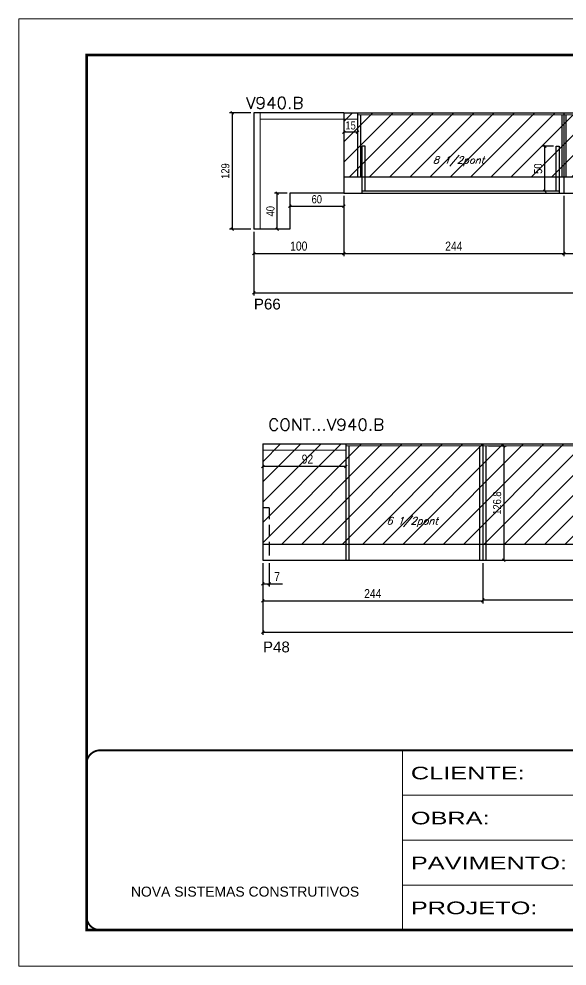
# Model space of a CAD drawing. Extents: x -20960 to -5926, y -2106 to 21915.
# Drawn here: x -10622 to -10014, y 8231 to 9281 of the extents above; entities that cross this region are included whole.
import ezdxf

# ---------------------------------------------------------------- set-up
doc = ezdxf.new("R2010")
doc.units = 0
for name, pattern in [('CONTINUO', [0]), ('DASHED', [0.75, 0.5, -0.25]), ('HIDDEN', [0.375, 0.25, -0.125])]:
    doc.linetypes.add(name, pattern=pattern)
for name, color, linetype in [('5', 5, 'Continuous'), ('COTA', 241, 'Continuous'), ('Painéis', 200, 'Continuous'), ('Reaproveitamento', 251, 'Continuous'), ('SARR_2.2x7', 40, 'Continuous'), ('SARR_3.5x7', 81, 'Continuous'), ('texto', 7, 'Continuous')]:
    doc.layers.add(name, color=color, linetype=linetype)
for name, color, linetype, lineweight in [('Folhas', 255, 'Continuous', 9), ('Sarr 2.2x7', 40, 'Continuous', 9), ('SARRAFO DE PRESSAO', 251, 'DASHED', 9), ('Texto Seção', 7, 'Continuous', 15)]:
    doc.layers.add(name, color=color, linetype=linetype, lineweight=lineweight)
doc.styles.add('ARIAL', font='arial.ttf')
doc.styles.add('COTA TECNICA', font='techl___.ttf', dxfattribs={"height": 10})
doc.styles.add('COTA TECNICA-50', font='techl___.ttf', dxfattribs={"height": 9})
doc.styles.add('REGUA-120', font='ROMANS.shx', dxfattribs={"height": 15})
doc.styles.add('Romans', font='romans.shx')
doc.styles.get("Standard").update_dxf_attribs({"font": 'arial.ttf'})
doc.styles.add('Tecnologia', font='')
doc.styles.get('Tecnologia').set_extended_font_data('Forgotten Futurist')
doc.dimstyles.new('COTA PAINEL-50', dxfattribs={"dimtxt": 9, "dimasz": 3, "dimexe": 3, "dimexo": 3, "dimgap": 3, "dimtad": 1, "dimdec": 1, "dimzin": 12, "dimdsep": 46, "dimtxsty": 'COTA TECNICA-50', "dimblk1": 'OBLIQUE', "dimblk2": 'OBLIQUE', "dimsah": 1, "dimcen": 0.9, "dimclrd": 4, "dimclre": 4, "dimclrt": 240, "dimadec": 1, "dimazin": 3, "dimtfac": 1, "dimtdec": 1, "dimtmove": 0, "dimatfit": 3, "dimfxl": 1, "dimtolj": 1, "dimtzin": 12, "dimarcsym": 0})
doc.dimstyles.new('PAINEL', dxfattribs={"dimtxt": 10, "dimasz": 3, "dimexe": 3, "dimexo": 3, "dimgap": 3, "dimtad": 1, "dimdec": 1, "dimzin": 12, "dimdsep": 46, "dimtxsty": 'COTA TECNICA', "dimblk1": 'OBLIQUE', "dimblk2": 'OBLIQUE', "dimsah": 1, "dimcen": 0.9, "dimclrd": 4, "dimclre": 4, "dimclrt": 240, "dimadec": 1, "dimazin": 3, "dimtfac": 1, "dimtdec": 1, "dimtmove": 0, "dimatfit": 3, "dimfxl": 1, "dimtolj": 1, "dimtzin": 12, "dimarcsym": 0})
pattern_1 = [(45, (1585, 0), (-11.22532, 11.22532), [])]

# ---------------------------------------------------------------- blocks, each defined once
blk = doc.blocks.new('9999999999')
at = {"color": 30, "linetype": 'CONTINUO'}
for p, q in [((98564.6, 34230.2), (98564.6, 34429.4)), ((98564.6, 34379.6), (99584, 34379.6)), ((98564.6, 34329.8), (99488, 34329.8)), ((98564.6, 34280), (99488, 34280))]:
    blk.add_line(p, q, dxfattribs=at)
at = {"color": 30, "linetype": 'CONTINUO', "const_width": 2}
blk.add_lwpolyline([(99584, 34230.2), (99584, 34414.4, 0.414214), (99569, 34429.4), (98229, 34429.4, 0.414214), (98214, 34414.4), (98214, 34245.2, 0.414214), (98229, 34230.2), (99584, 34230.2)], format="xyb", dxfattribs=at)
at = {"layer": 'Folhas'}
blk.add_lwpolyline([(98139, 34190.2), (99624, 34190.2), (99624, 35240.2), (98139, 35240.2)], close=True, dxfattribs=at)
at = {"layer": 'Folhas', "color": 30, "const_width": 3}
blk.add_lwpolyline([(98214, 34230.2), (99584, 34230.2), (99584, 35200.2), (98214, 35200.2)], close=True, dxfattribs=at)
at = {"color": 7, "linetype": 'Continuous', "ltscale": 5, "style": 'ARIAL'}
blk.add_text('NOVA SISTEMAS CONSTRUTIVOS', height=11.059, dxfattribs=at).set_placement((98263.2, 34267.2))
at = {"layer": 'Folhas', "color": 7, "style": 'Tecnologia', "width": 1.5}
for s, p in [('CLIENTE:', (98573.7, 34397.2)), ('OBRA:', (98573.7, 34347.3)), ('PAVIMENTO:', (98573.7, 34297.5)), ('PROJETO:', (98573.7, 34247.7))]:
    blk.add_text(s, height=14, dxfattribs=at).set_placement(p)
blk = doc.blocks.new('_Oblique')
at = {"color": 0, "linetype": 'ByBlock', "lineweight": -2}
blk.add_line((-0.5, -0.5), (0.5, 0.5), dxfattribs=at)
blk = doc.blocks.new('*D1480')
at = {"layer": 'COTA', "color": 4, "linetype": 'ByBlock', "lineweight": -2, "transparency": 16777216}
for p, q in [((-10261.6, 9084.9), (-10261.6, 9018.1)), ((-10017.6, 9084.9), (-10017.6, 9018.1)), ((-10261.6, 9021.1), (-10017.6, 9021.1))]:
    blk.add_line(p, q, dxfattribs=at)
at = {"layer": 'Defpoints', "color": 0, "linetype": 'ByBlock', "transparency": 16777216}
for p in [(-10261.6, 9087.9), (-10017.6, 9087.9), (-10017.6, 9021.1)]:
    blk.add_point(p, dxfattribs=at)
at = {"layer": 'COTA', "color": 4, "linetype": 'ByBlock', "lineweight": -2, "transparency": 16777216, "xscale": 3, "yscale": 3, "zscale": 3, "rotation": 180}
blk.add_blockref('_Oblique', (-10261.6, 9021.1), dxfattribs=at)
at = {"layer": 'COTA', "color": 4, "linetype": 'ByBlock', "lineweight": -2, "transparency": 16777216, "xscale": 3, "yscale": 3, "zscale": 3}
blk.add_blockref('_Oblique', (-10017.6, 9021.1), dxfattribs=at)
at = {"layer": 'COTA', "color": 240, "linetype": 'ByBlock', "transparency": 16777216, "insert": (-10139.6, 9029.2), "char_height": 10, "attachment_point": 5, "style": 'COTA TECNICA'}
blk.add_mtext('\\A1;244', dxfattribs=at)
blk = doc.blocks.new('*D1481')
at = {"layer": 'COTA', "color": 4, "linetype": 'ByBlock', "lineweight": -2, "transparency": 16777216}
for p, q in [((-10017.6, 9084.9), (-10017.6, 9018.1)), ((-9773.6, 9084.9), (-9773.6, 9018.1)), ((-10017.6, 9021.1), (-9773.6, 9021.1))]:
    blk.add_line(p, q, dxfattribs=at)
at = {"layer": 'Defpoints', "color": 0, "linetype": 'ByBlock', "transparency": 16777216}
for p in [(-10017.6, 9087.9), (-9773.6, 9087.9), (-9773.6, 9021.1)]:
    blk.add_point(p, dxfattribs=at)
at = {"layer": 'COTA', "color": 4, "linetype": 'ByBlock', "lineweight": -2, "transparency": 16777216, "xscale": 3, "yscale": 3, "zscale": 3, "rotation": 180}
blk.add_blockref('_Oblique', (-10017.6, 9021.1), dxfattribs=at)
at = {"layer": 'COTA', "color": 4, "linetype": 'ByBlock', "lineweight": -2, "transparency": 16777216, "xscale": 3, "yscale": 3, "zscale": 3}
blk.add_blockref('_Oblique', (-9773.6, 9021.1), dxfattribs=at)
at = {"layer": 'COTA', "color": 240, "linetype": 'ByBlock', "transparency": 16777216, "insert": (-9895.6, 9029.2), "char_height": 10, "attachment_point": 5, "style": 'COTA TECNICA'}
blk.add_mtext('\\A1;244', dxfattribs=at)
blk = doc.blocks.new('*D1483')
at = {"layer": 'COTA', "color": 4, "linetype": 'ByBlock', "lineweight": -2, "transparency": 16777216}
for p, q in [((-9335.6, 9084.9), (-9335.6, 8974.4)), ((-10361.6, 9044.9), (-10361.6, 8974.4)), ((-10361.6, 8977.4), (-9335.6, 8977.4))]:
    blk.add_line(p, q, dxfattribs=at)
at = {"layer": 'Defpoints', "color": 0, "linetype": 'ByBlock', "transparency": 16777216}
for p in [(-9335.6, 9087.9), (-10361.6, 9047.9), (-9335.6, 8977.4)]:
    blk.add_point(p, dxfattribs=at)
at = {"layer": 'COTA', "color": 4, "linetype": 'ByBlock', "lineweight": -2, "transparency": 16777216, "xscale": 3, "yscale": 3, "zscale": 3, "rotation": 180}
blk.add_blockref('_Oblique', (-10361.6, 8977.4), dxfattribs=at)
at = {"layer": 'COTA', "color": 4, "linetype": 'ByBlock', "lineweight": -2, "transparency": 16777216, "xscale": 3, "yscale": 3, "zscale": 3}
blk.add_blockref('_Oblique', (-9335.6, 8977.4), dxfattribs=at)
at = {"layer": 'COTA', "color": 240, "linetype": 'ByBlock', "transparency": 16777216, "insert": (-9848.6, 8985.5), "char_height": 10, "attachment_point": 5, "style": 'COTA TECNICA'}
blk.add_mtext('\\A1;1026', dxfattribs=at)
blk = doc.blocks.new('*D1485')
at = {"layer": 'COTA', "color": 4, "linetype": 'ByBlock', "lineweight": -2, "transparency": 16777216}
for p, q in [((-10351.5, 8677.9), (-10351.5, 8632.9)), ((-10107.5, 8677.9), (-10107.5, 8632.9)), ((-10351.5, 8635.9), (-10107.5, 8635.9))]:
    blk.add_line(p, q, dxfattribs=at)
at = {"layer": 'Defpoints', "color": 0, "linetype": 'ByBlock', "transparency": 16777216}
for p in [(-10351.5, 8680.9), (-10107.5, 8680.9), (-10107.5, 8635.9)]:
    blk.add_point(p, dxfattribs=at)
at = {"layer": 'COTA', "color": 4, "linetype": 'ByBlock', "lineweight": -2, "transparency": 16777216, "xscale": 3, "yscale": 3, "zscale": 3, "rotation": 180}
blk.add_blockref('_Oblique', (-10351.5, 8635.9), dxfattribs=at)
at = {"layer": 'COTA', "color": 4, "linetype": 'ByBlock', "lineweight": -2, "transparency": 16777216, "xscale": 3, "yscale": 3, "zscale": 3}
blk.add_blockref('_Oblique', (-10107.5, 8635.9), dxfattribs=at)
at = {"layer": 'COTA', "color": 240, "linetype": 'ByBlock', "transparency": 16777216, "insert": (-10229.5, 8644), "char_height": 10, "attachment_point": 5, "style": 'COTA TECNICA'}
blk.add_mtext('\\A1;244', dxfattribs=at)
blk = doc.blocks.new('*D1486')
at = {"layer": 'COTA', "color": 4, "linetype": 'ByBlock', "lineweight": -2, "transparency": 16777216}
for p, q in [((-10351.5, 8677.9), (-10351.5, 8598.2)), ((-9557.5, 8677.9), (-9557.5, 8598.2)), ((-10351.5, 8601.2), (-9557.5, 8601.2))]:
    blk.add_line(p, q, dxfattribs=at)
at = {"layer": 'Defpoints', "color": 0, "linetype": 'ByBlock', "transparency": 16777216}
for p in [(-10351.5, 8680.9), (-9557.5, 8680.9), (-9557.5, 8601.2)]:
    blk.add_point(p, dxfattribs=at)
at = {"layer": 'COTA', "color": 4, "linetype": 'ByBlock', "lineweight": -2, "transparency": 16777216, "xscale": 3, "yscale": 3, "zscale": 3, "rotation": 180}
blk.add_blockref('_Oblique', (-10351.5, 8601.2), dxfattribs=at)
at = {"layer": 'COTA', "color": 4, "linetype": 'ByBlock', "lineweight": -2, "transparency": 16777216, "xscale": 3, "yscale": 3, "zscale": 3}
blk.add_blockref('_Oblique', (-9557.5, 8601.2), dxfattribs=at)
at = {"layer": 'COTA', "color": 240, "linetype": 'ByBlock', "transparency": 16777216, "insert": (-9954.5, 8609.3), "char_height": 10, "attachment_point": 5, "style": 'COTA TECNICA'}
blk.add_mtext('\\A1;794', dxfattribs=at)
blk = doc.blocks.new('*D1487')
at = {"layer": 'COTA', "color": 4, "linetype": 'ByBlock', "lineweight": -2, "transparency": 16777216}
for p, q in [((-10107.5, 8677.9), (-10107.5, 8633.9)), ((-9863.5, 8677.9), (-9863.5, 8633.9)), ((-10107.5, 8636.9), (-9863.5, 8636.9))]:
    blk.add_line(p, q, dxfattribs=at)
at = {"layer": 'Defpoints', "color": 0, "linetype": 'ByBlock', "transparency": 16777216}
for p in [(-10107.5, 8680.9), (-9863.5, 8680.9), (-9863.5, 8636.9)]:
    blk.add_point(p, dxfattribs=at)
at = {"layer": 'COTA', "color": 4, "linetype": 'ByBlock', "lineweight": -2, "transparency": 16777216, "xscale": 3, "yscale": 3, "zscale": 3, "rotation": 180}
blk.add_blockref('_Oblique', (-10107.5, 8636.9), dxfattribs=at)
at = {"layer": 'COTA', "color": 4, "linetype": 'ByBlock', "lineweight": -2, "transparency": 16777216, "xscale": 3, "yscale": 3, "zscale": 3}
blk.add_blockref('_Oblique', (-9863.5, 8636.9), dxfattribs=at)
at = {"layer": 'COTA', "color": 240, "linetype": 'ByBlock', "transparency": 16777216, "insert": (-9985.5, 8644.9), "char_height": 10, "attachment_point": 5, "style": 'COTA TECNICA'}
blk.add_mtext('\\A1;244', dxfattribs=at)
blk = doc.blocks.new('*D1490')
at = {"layer": 'COTA', "color": 4, "lineweight": -2, "ltscale": 25, "transparency": 16777216}
for p, q in [((-10261.6, 9061.9), (-10261.6, 9018.1)), ((-10361.6, 9044.9), (-10361.6, 9018.1)), ((-10361.6, 9021.1), (-10261.6, 9021.1))]:
    blk.add_line(p, q, dxfattribs=at)
at = {"layer": 'Defpoints', "color": 0, "ltscale": 25, "transparency": 16777216}
for p in [(-10261.6, 9064.9), (-10361.6, 9047.9), (-10261.6, 9021.1)]:
    blk.add_point(p, dxfattribs=at)
at = {"layer": 'COTA', "color": 4, "lineweight": -2, "ltscale": 25, "transparency": 16777216, "xscale": 3, "yscale": 3, "zscale": 3, "rotation": 180}
blk.add_blockref('_Oblique', (-10361.6, 9021.1), dxfattribs=at)
at = {"layer": 'COTA', "color": 4, "lineweight": -2, "ltscale": 25, "transparency": 16777216, "xscale": 3, "yscale": 3, "zscale": 3}
blk.add_blockref('_Oblique', (-10261.6, 9021.1), dxfattribs=at)
at = {"layer": 'COTA', "color": 240, "ltscale": 25, "transparency": 16777216, "insert": (-10311.6, 9029.2), "char_height": 10, "attachment_point": 5, "style": 'COTA TECNICA'}
blk.add_mtext('\\A1;100', dxfattribs=at)
blk = doc.blocks.new('*D1735')
at = {"layer": 'COTA', "color": 4, "lineweight": -2, "ltscale": 25, "transparency": 16777216}
for p, q in [((-10351.5, 8799.9), (-10351.5, 8781.9)), ((-10259.5, 8799.9), (-10259.5, 8781.9)), ((-10259.5, 8784.9), (-10351.5, 8784.9))]:
    blk.add_line(p, q, dxfattribs=at)
at = {"layer": 'Defpoints', "color": 0, "ltscale": 25, "transparency": 16777216}
for p in [(-10351.5, 8802.9), (-10259.5, 8802.9), (-10351.5, 8784.9)]:
    blk.add_point(p, dxfattribs=at)
at = {"layer": 'COTA', "color": 4, "lineweight": -2, "ltscale": 25, "transparency": 16777216, "xscale": 3, "yscale": 3, "zscale": 3, "rotation": 180}
blk.add_blockref('_Oblique', (-10351.5, 8784.9), dxfattribs=at)
at = {"layer": 'COTA', "color": 4, "lineweight": -2, "ltscale": 25, "transparency": 16777216, "xscale": 3, "yscale": 3, "zscale": 3}
blk.add_blockref('_Oblique', (-10259.5, 8784.9), dxfattribs=at)
at = {"layer": 'COTA', "color": 240, "ltscale": 25, "transparency": 16777216, "insert": (-10302, 8793), "char_height": 10, "attachment_point": 5, "style": 'COTA TECNICA'}
blk.add_mtext('\\A1;92', dxfattribs=at)
blk = doc.blocks.new('*D1500')
at = {"layer": 'COTA', "color": 4, "lineweight": -2, "ltscale": 25, "transparency": 16777216}
for p, q in [((-10351.5, 8677.9), (-10351.5, 8651.9)), ((-10344.5, 8677.9), (-10344.5, 8651.9)), ((-10351.5, 8654.9), (-10344.5, 8654.9)), ((-10344.5, 8654.9), (-10329.8, 8654.9))]:
    blk.add_line(p, q, dxfattribs=at)
at = {"layer": 'Defpoints', "color": 0, "ltscale": 25, "transparency": 16777216}
for p in [(-10351.5, 8680.9), (-10344.5, 8680.9), (-10344.5, 8654.9)]:
    blk.add_point(p, dxfattribs=at)
at = {"layer": 'COTA', "color": 4, "lineweight": -2, "ltscale": 25, "transparency": 16777216, "xscale": 3, "yscale": 3, "zscale": 3, "rotation": 180}
blk.add_blockref('_Oblique', (-10351.5, 8654.9), dxfattribs=at)
at = {"layer": 'COTA', "color": 4, "lineweight": -2, "ltscale": 25, "transparency": 16777216, "xscale": 3, "yscale": 3, "zscale": 3}
blk.add_blockref('_Oblique', (-10344.5, 8654.9), dxfattribs=at)
at = {"layer": 'COTA', "color": 240, "ltscale": 25, "transparency": 16777216, "insert": (-10335.6, 8662.9), "char_height": 10, "attachment_point": 5, "style": 'COTA TECNICA'}
blk.add_mtext('\\A1;7', dxfattribs=at)
blk = doc.blocks.new('*D1736')
at = {"layer": 'COTA', "color": 4, "lineweight": -2, "transparency": 16777216}
for p, q in [((-10364.6, 9176.9), (-10388.4, 9176.9)), ((-10385.4, 9176.9), (-10385.4, 9047.9)), ((-10364.6, 9047.9), (-10388.4, 9047.9))]:
    blk.add_line(p, q, dxfattribs=at)
at = {"layer": 'Defpoints', "color": 0, "transparency": 16777216}
for p in [(-10361.6, 9176.9), (-10385.4, 9047.9), (-10361.6, 9047.9)]:
    blk.add_point(p, dxfattribs=at)
at = {"layer": 'COTA', "color": 4, "lineweight": -2, "transparency": 16777216, "xscale": 3, "yscale": 3, "zscale": 3}
for p, rotation in [((-10385.4, 9176.9), 90), ((-10385.4, 9047.9), 270)]:
    blk.add_blockref('_Oblique', p, dxfattribs=dict(at, rotation=rotation))
at = {"layer": 'COTA', "color": 240, "transparency": 16777216, "insert": (-10393, 9112.4), "char_height": 9, "attachment_point": 5, "rotation": 90, "style": 'COTA TECNICA-50'}
blk.add_mtext('\\A1;129', dxfattribs=at)
blk = doc.blocks.new('*D1737')
at = {"layer": 'COTA', "color": 4, "lineweight": -2, "transparency": 16777216}
for p, q in [((-10324.6, 9087.9), (-10338.4, 9087.9)), ((-10335.4, 9047.9), (-10335.4, 9087.9)), ((-10324.6, 9047.9), (-10338.4, 9047.9))]:
    blk.add_line(p, q, dxfattribs=at)
at = {"layer": 'Defpoints', "color": 0, "transparency": 16777216}
for p in [(-10335.4, 9087.9), (-10321.6, 9087.9), (-10321.6, 9047.9)]:
    blk.add_point(p, dxfattribs=at)
at = {"layer": 'COTA', "color": 4, "lineweight": -2, "transparency": 16777216, "xscale": 3, "yscale": 3, "zscale": 3}
for p, rotation in [((-10335.4, 9087.9), 90), ((-10335.4, 9047.9), 270)]:
    blk.add_blockref('_Oblique', p, dxfattribs=dict(at, rotation=rotation))
at = {"layer": 'COTA', "color": 240, "transparency": 16777216, "insert": (-10343, 9067.9), "char_height": 9, "attachment_point": 5, "rotation": 90, "style": 'COTA TECNICA-50'}
blk.add_mtext('\\A1;40', dxfattribs=at)
blk = doc.blocks.new('*D1738')
at = {"layer": 'COTA', "color": 4, "lineweight": -2, "transparency": 16777216}
for p, q in [((-10321.6, 9084.9), (-10321.6, 9070.5)), ((-10261.6, 9084.9), (-10261.6, 9070.5)), ((-10321.6, 9073.5), (-10261.6, 9073.5))]:
    blk.add_line(p, q, dxfattribs=at)
at = {"layer": 'Defpoints', "color": 0, "transparency": 16777216}
for p in [(-10321.6, 9087.9), (-10261.6, 9087.9), (-10261.6, 9073.5)]:
    blk.add_point(p, dxfattribs=at)
at = {"layer": 'COTA', "color": 4, "lineweight": -2, "transparency": 16777216, "xscale": 3, "yscale": 3, "zscale": 3, "rotation": 180}
blk.add_blockref('_Oblique', (-10321.6, 9073.5), dxfattribs=at)
at = {"layer": 'COTA', "color": 4, "lineweight": -2, "transparency": 16777216, "xscale": 3, "yscale": 3, "zscale": 3}
blk.add_blockref('_Oblique', (-10261.6, 9073.5), dxfattribs=at)
at = {"layer": 'COTA', "color": 240, "transparency": 16777216, "insert": (-10291.6, 9081.1), "char_height": 9, "attachment_point": 5, "style": 'COTA TECNICA-50'}
blk.add_mtext('\\A1;60', dxfattribs=at)
blk = doc.blocks.new('*D1740')
at = {"layer": 'COTA', "color": 4, "lineweight": -2, "transparency": 16777216}
for p, q in [((-10261.6, 9166.9), (-10261.6, 9152.4)), ((-10246.6, 9166.9), (-10246.6, 9152.4)), ((-10246.6, 9155.4), (-10261.6, 9155.4))]:
    blk.add_line(p, q, dxfattribs=at)
at = {"layer": 'Defpoints', "color": 0, "transparency": 16777216}
for p in [(-10261.6, 9169.9), (-10246.6, 9169.9), (-10261.6, 9155.4)]:
    blk.add_point(p, dxfattribs=at)
at = {"layer": 'COTA', "color": 4, "lineweight": -2, "transparency": 16777216, "xscale": 3, "yscale": 3, "zscale": 3, "rotation": 180}
blk.add_blockref('_Oblique', (-10261.6, 9155.4), dxfattribs=at)
at = {"layer": 'COTA', "color": 4, "lineweight": -2, "transparency": 16777216, "xscale": 3, "yscale": 3, "zscale": 3}
blk.add_blockref('_Oblique', (-10246.6, 9155.4), dxfattribs=at)
at = {"layer": 'COTA', "color": 240, "transparency": 16777216, "insert": (-10254.1, 9163), "char_height": 9, "attachment_point": 5, "style": 'COTA TECNICA-50'}
blk.add_mtext('\\A1;15', dxfattribs=at)
blk = doc.blocks.new('*D1741')
at = {"layer": 'COTA', "color": 4, "lineweight": -2, "transparency": 16777216}
for p, q in [((-10101, 8807.7), (-10081, 8807.7)), ((-10084, 8807.7), (-10084, 8680.9)), ((-10101, 8680.9), (-10081, 8680.9))]:
    blk.add_line(p, q, dxfattribs=at)
at = {"layer": 'Defpoints', "color": 0, "transparency": 16777216}
for p in [(-10104, 8807.7), (-10104, 8680.9), (-10084, 8680.9)]:
    blk.add_point(p, dxfattribs=at)
at = {"layer": 'COTA', "color": 4, "lineweight": -2, "transparency": 16777216, "xscale": 3, "yscale": 3, "zscale": 3}
for p, rotation in [((-10084, 8807.7), 90), ((-10084, 8680.9), 270)]:
    blk.add_blockref('_Oblique', p, dxfattribs=dict(at, rotation=rotation))
at = {"layer": 'COTA', "color": 240, "transparency": 16777216, "insert": (-10091.6, 8744.3), "char_height": 9, "attachment_point": 5, "rotation": 90, "style": 'COTA TECNICA-50'}
blk.add_mtext('\\A1;126.8', dxfattribs=at)
blk = doc.blocks.new('*D1751')
at = {"layer": 'COTA', "color": 4, "lineweight": -2, "transparency": 16777216}
for p, q in [((-10029.1, 9140.1), (-10041.5, 9140.1)), ((-10038.5, 9090.1), (-10038.5, 9140.1)), ((-10029.1, 9090.1), (-10041.5, 9090.1))]:
    blk.add_line(p, q, dxfattribs=at)
at = {"layer": 'Defpoints', "color": 0, "transparency": 16777216}
for p in [(-10038.5, 9140.1), (-10026.1, 9140.1), (-10026.1, 9090.1)]:
    blk.add_point(p, dxfattribs=at)
at = {"layer": 'COTA', "color": 4, "lineweight": -2, "transparency": 16777216, "xscale": 3, "yscale": 3, "zscale": 3}
for p, rotation in [((-10038.5, 9140.1), 90), ((-10038.5, 9090.1), 270)]:
    blk.add_blockref('_Oblique', p, dxfattribs=dict(at, rotation=rotation))
at = {"layer": 'COTA', "color": 240, "transparency": 16777216, "insert": (-10046.1, 9115.1), "char_height": 9, "attachment_point": 5, "rotation": 90, "style": 'COTA TECNICA-50'}
blk.add_mtext('\\A1;50', dxfattribs=at)

msp = doc.modelspace()

# ---------------------------------------------------------------- hatches: boundary and pattern name
at = {"layer": 'Reaproveitamento', "transparency": 33554684}
h = msp.add_hatch(dxfattribs=at)
h.set_pattern_fill('ANSI31', color=256, scale=5)
h.set_pattern_definition(pattern_1)
h.paths.add_polyline_path([(-10261.59, 9176.94), (-10261.59, 9105.94), (-10017.59, 9105.94), (-10017.59, 9176.94)])
h = msp.add_hatch(dxfattribs=at)
h.set_pattern_fill('ANSI31', color=256, scale=5)
h.set_pattern_definition(pattern_1)
h.paths.add_polyline_path([(-10017.59, 9176.94), (-10017.59, 9105.94), (-9773.59, 9105.94), (-9773.59, 9176.94)])
h = msp.add_hatch(dxfattribs=at)
h.set_pattern_fill('ANSI31', color=256, scale=5)
h.set_pattern_definition([(45, (1495.083, -377.043), (-11.22532, 11.22532), [])])
h.paths.add_polyline_path([(-10351.51, 8809.9), (-10351.51, 8698.9), (-9557.51, 8698.9), (-9557.51, 8809.9)])

# ---------------------------------------------------------------- linework, layer by layer
at = {"layer": 'Painéis', "ltscale": 25}
for p, q in [((-10332.59, 9176.94), (-10361.59, 9176.94)), ((-10361.59, 9176.94), (-10361.59, 9047.94)), ((-10261.59, 9176.94), (-10332.59, 9176.94)), ((-10332.59, 9176.94), (-10332.59, 9176.94)), ((-10321.59, 9087.94), (-10321.59, 9047.94)), ((-10261.59, 9087.94), (-10321.59, 9087.94)), ((-10321.59, 9047.94), (-10361.59, 9047.94))]:
    msp.add_line(p, q, dxfattribs=at)
at = {"layer": 'Painéis', "linetype": 'ByBlock'}
for p, q in [((-10261.59, 9176.94), (-9335.59, 9176.94)), ((-10261.59, 9176.94), (-10261.59, 9087.94)), ((-10017.59, 9176.94), (-10017.59, 9087.94)), ((-10261.59, 9105.94), (-9529.59, 9105.94)), ((-10261.59, 9087.94), (-9335.59, 9087.94)), ((-10351.51, 8809.9), (-10259.51, 8809.9)), ((-10351.51, 8809.9), (-10351.51, 8680.9)), ((-10259.51, 8809.9), (-9863.51, 8809.9)), ((-10201.51, 8809.9), (-10201.51, 8809.9)), ((-10107.51, 8809.9), (-10107.51, 8680.9)), ((-10351.51, 8698.9), (-10263.51, 8698.9)), ((-10263.51, 8698.9), (-9557.51, 8698.9)), ((-10351.51, 8680.9), (-10263.51, 8680.9)), ((-10263.51, 8680.9), (-9557.51, 8680.9))]:
    msp.add_line(p, q, dxfattribs=at)
at = {"layer": 'Painéis'}
msp.add_line((-10263.51, 8698.9), (-10263.51, 8698.9), dxfattribs=at)
at = {"layer": 'Sarr 2.2x7'}
for p, q in [((-10354.59, 9176.94), (-10354.59, 9047.94)), ((-10261.59, 9169.94), (-10354.59, 9169.94)), ((-10261.59, 9169.94), (-10261.59, 9169.94)), ((-10261.59, 9169.94), (-10246.59, 9169.94)), ((-10246.59, 9174.74), (-10017.59, 9174.74)), ((-10017.59, 9174.74), (-9773.59, 9174.74)), ((-10351.51, 8802.9), (-10259.51, 8802.9)), ((-10259.51, 8807.7), (-10107.51, 8807.7)), ((-10107.51, 8807.7), (-9863.51, 8807.7))]:
    msp.add_line(p, q, dxfattribs=at)
at = {"layer": 'SARR_2.2x7', "linetype": 'Continuous', "ltscale": 50}
msp.add_line((-10022.59, 9090.14), (-10241.64, 9090.14), dxfattribs=at)
at = {"layer": 'SARR_2.2x7', "linetype": 'HIDDEN', "ltscale": 50}
for p, q in [((-10344.51, 8738.92), (-10351.51, 8738.92)), ((-10344.51, 8738.92), (-10344.51, 8698.9)), ((-10344.51, 8698.9), (-10344.51, 8680.9))]:
    msp.add_line(p, q, dxfattribs=at)
at = {"layer": 'SARR_3.5x7'}
for p, q in [((-10261.59, 9176.94), (-10261.59, 9087.94)), ((-10246.59, 9176.94), (-10246.59, 9105.94)), ((-10243.09, 9174.74), (-10243.09, 9105.94)), ((-10019.79, 9174.74), (-10019.79, 9105.94)), ((-10015.39, 9174.74), (-10015.39, 9105.94)), ((-10259.51, 8809.9), (-10259.51, 8680.9)), ((-10256.01, 8807.7), (-10256.01, 8680.9)), ((-10111.01, 8807.7), (-10111.01, 8680.9)), ((-10104.01, 8807.7), (-10104.01, 8680.9)), ((-10107.51, 8698.9), (-10107.51, 8680.9)), ((-10259.51, 8680.9), (-10256.01, 8680.9)), ((-10111.01, 8680.9), (-10107.51, 8680.9)), ((-10107.51, 8680.9), (-10104.01, 8680.9))]:
    msp.add_line(p, q, dxfattribs=at)
for points in [[(-10238.09, 9090.14), (-10238.09, 9140.14), (-10241.59, 9140.14), (-10241.59, 9087.94)], [(-10026.09, 9090.14), (-10026.09, 9140.14), (-10022.59, 9140.14), (-10022.59, 9087.94)]]:
    msp.add_lwpolyline(points, dxfattribs=at)

# ---------------------------------------------------------------- block references
at = {"layer": 'SARRAFO DE PRESSAO', "color": 6, "linetype": 'ByBlock'}
msp.add_blockref('9999999999', (-108760.98, -25959.14), dxfattribs=at)

# ---------------------------------------------------------------- texts
at = {"layer": '5', "linetype": 'Continuous'}
for s, p in [('P66', (-10361.41, 8958.95)), ('P48', (-10351.32, 8578.82))]:
    msp.add_text(s, height=12, rotation=359.99996, dxfattribs=at).set_placement(p)
at = {"layer": 'texto', "color": 2, "char_height": 8, "attachment_point": 5, "style": 'Romans'}
for s, insert in [('{\\Q19;\\C256;8 1/2pont}', (-10134.39, 9123.33)), ('{\\Q19;\\C256;6 1/2pont}', (-10185.8, 8723.35))]:
    msp.add_mtext(s, dxfattribs=dict(at, insert=insert))
at = {"layer": 'Texto Seção', "style": 'REGUA-120', "width": 1.05}
for s, p in [('V940.B', (-10370.19, 9181.43)), ('CONT...V940.B', (-10345.5, 8824.78))]:
    msp.add_text(s, height=13, dxfattribs=at).set_placement(p)

# ---------------------------------------------------------------- dimensions: what is measured, and where the dimension line sits
at = {"layer": 'COTA'}
for base, p1, p2, picture, middle in [((-10385.44, 9047.94), (-10361.59, 9176.94), (-10361.59, 9047.94), '*D1736', (-10393.02, 9112.44)), ((-10038.48, 9140.14), (-10026.09, 9090.14), (-10026.09, 9140.14), '*D1751', (-10046.08, 9115.14)), ((-10335.39, 9087.94), (-10321.59, 9047.94), (-10321.59, 9087.94), '*D1737', (-10342.98, 9067.94)), ((-10084.02, 8680.9), (-10104.01, 8807.7), (-10104.01, 8680.9), '*D1741', (-10091.63, 8744.3))]:
    dim = msp.add_linear_dim(base=base, p1=p1, p2=p2, angle=90, dimstyle='COTA PAINEL-50', dxfattribs=at)
    dim.commit()
    dim.dimension.update_dxf_attribs({"geometry": picture, "text_midpoint": middle})
for base, p1, p2, picture, middle in [((-10261.59, 9155.37), (-10246.59, 9169.94), (-10261.59, 9169.94), '*D1740', (-10254.09, 9162.97)), ((-10261.59, 9073.51), (-10321.59, 9087.94), (-10261.59, 9087.94), '*D1738', (-10291.59, 9081.1))]:
    dim = msp.add_linear_dim(base=base, p1=p1, p2=p2, dimstyle='COTA PAINEL-50', dxfattribs=at)
    dim.commit()
    dim.dimension.update_dxf_attribs({"geometry": picture, "text_midpoint": middle})
at = {"layer": 'COTA', "linetype": 'ByBlock'}
for base, p1, p2, picture, middle in [((-9335.59, 8977.39), (-10361.59, 9047.94), (-9335.59, 9087.94), '*D1483', (-9848.59, 8985.49)), ((-10017.59, 9021.13), (-10261.59, 9087.94), (-10017.59, 9087.94), '*D1480', (-10139.59, 9029.2)), ((-10107.51, 8635.9), (-10351.51, 8680.9), (-10107.51, 8680.9), '*D1485', (-10229.51, 8643.97)), ((-9557.51, 8601.15), (-10351.51, 8680.9), (-9557.51, 8680.9), '*D1486', (-9954.51, 8609.26)), ((-9863.51, 8636.86), (-10107.51, 8680.9), (-9863.51, 8680.9), '*D1487', (-9985.51, 8644.93))]:
    dim = msp.add_linear_dim(base=base, p1=p1, p2=p2, dimstyle='PAINEL', dxfattribs=at)
    dim.commit()
    dim.dimension.update_dxf_attribs({"geometry": picture, "text_midpoint": middle})
dim = msp.add_linear_dim(base=(-9773.59, 9021.13), p1=(-10017.59, 9087.94), p2=(-9773.59, 9087.94), dimstyle='PAINEL', override={"dimtmove": 1}, dxfattribs=at)
dim.commit()
dim.dimension.update_dxf_attribs({"geometry": '*D1481', "text_midpoint": (-9895.59, 9029.2)})
at = {"layer": 'COTA', "ltscale": 25}
for base, p1, p2, picture, middle in [((-10261.59, 9021.13), (-10361.59, 9047.94), (-10261.59, 9064.94), '*D1490', (-10311.59, 9029.23)), ((-10344.51, 8654.87), (-10351.51, 8680.9), (-10344.51, 8680.9), '*D1500', (-10335.64, 8662.94))]:
    dim = msp.add_linear_dim(base=base, p1=p1, p2=p2, dimstyle='PAINEL', dxfattribs=at)
    dim.commit()
    dim.dimension.update_dxf_attribs({"geometry": picture, "text_midpoint": middle})
dim = msp.add_linear_dim(base=(-10351.51, 8784.9), p1=(-10259.51, 8802.9), p2=(-10351.51, 8802.9), dimstyle='PAINEL', dxfattribs=at)
dim.commit()
dim.dimension.update_dxf_attribs({"geometry": '*D1735', "text_midpoint": (-10301.95, 8784.9), "dimtype": 160})

doc.saveas('drawing.dxf')
